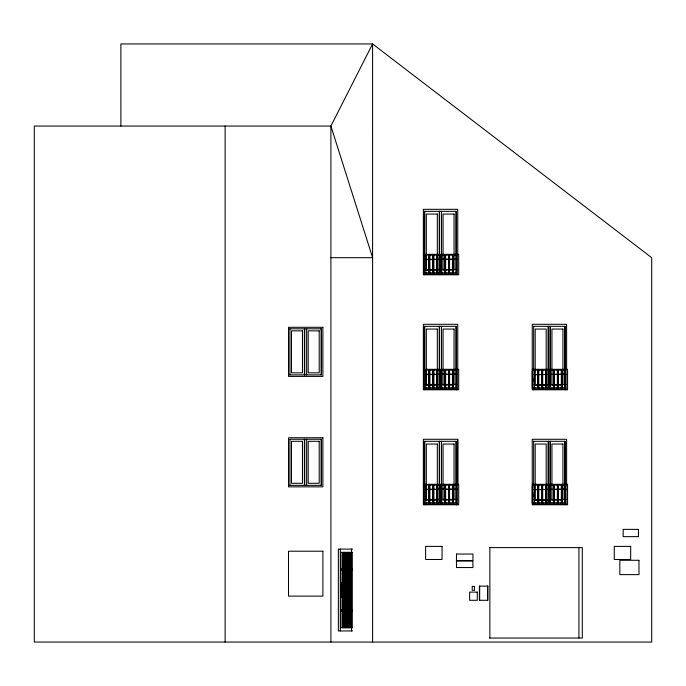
<?xml version="1.0" encoding="UTF-8"?>
<svg xmlns="http://www.w3.org/2000/svg" width="686" height="686" viewBox="0 0 686 686"><rect width="100%" height="100%" fill="white"/><g stroke="black" fill="none" stroke-linecap="round" stroke-linejoin="round"><path stroke-width="1.03" d="M423.373 254.335L458.694 254.335L458.694 274.794L423.373 274.794L423.373 209.324L457.751 209.324L457.751 254.729M423.373 255.972L424.591 255.972M456.593 255.972L456.885 254.335M330.901 257.687L372.609 257.687L330.901 126.061L372.584 43.947L651.7 257.696L651.7 642.053L34.3 642.053L34.3 126.061L330.901 126.061L330.901 642.053M425.311 259.248L457.048 259.248L425.311 259.66M425.311 269.478L457.048 269.478L425.311 269.89M425.474 272.779L439.606 272.779L439.606 211.348M441.149 272.779L456.336 272.779L456.336 211.348L424.42 211.348L424.42 254.772M423.373 273.157L424.591 273.157M425.157 273.98L457.193 273.98L457.193 255.158L425.749 255.158L425.749 273.98M533.288 326.33L565.204 326.33L565.204 387.762L550.018 387.762M289.561 328.808L321.485 328.808L321.485 374.882L289.561 374.882M423.373 369.317L458.694 369.317L458.694 389.777L423.373 389.777L423.373 324.307L457.751 324.307L457.751 369.72M532.242 369.317L567.562 369.317L567.562 389.777L532.242 389.777L532.242 324.307L566.619 324.307L566.619 369.72M534.034 370.14L566.061 370.14L566.061 388.962L534.034 388.962M423.373 370.955L424.591 370.955M532.242 370.955L532.242 388.147M425.311 374.23L457.048 374.23L425.311 374.642M425.311 384.46L457.048 384.46L425.311 384.872M546.202 385.035L535.2 385.035L535.2 329.057L546.202 329.057L546.202 369.188M425.474 387.762L439.606 387.762L439.606 326.33M441.149 387.762L456.336 387.762L456.336 326.33L424.42 326.33L424.42 369.754M533.657 387.762L548.474 387.762L548.474 326.33M423.373 388.147L424.591 388.147M456.593 388.147L456.885 389.777M565.753 388.147L565.461 389.777M425.157 388.962L457.193 388.962L457.193 370.14L425.749 370.14L425.749 388.962M289.561 439.263L321.485 439.263L321.485 485.336L289.561 485.336M457.751 439.289L457.751 484.702L457.751 439.289L423.373 439.289L423.373 504.767L458.694 504.767L458.694 484.307L423.373 484.307M533.288 441.312L565.204 441.312L565.204 502.744L550.018 502.744M532.242 484.307L567.562 484.307L567.562 504.767L532.242 504.767L532.242 439.289L566.619 439.289L566.619 484.702M534.034 485.122L566.061 485.122L566.061 503.944L534.034 503.944M423.373 485.937L424.591 485.937M456.593 485.937L456.885 484.307M532.242 485.937L532.242 503.13M565.753 485.937L565.461 484.307M425.311 489.212L457.048 489.212L425.311 489.624M425.311 499.451L457.048 499.451L425.311 499.854M546.202 500.017L535.2 500.017L535.2 444.039L546.202 444.039L546.202 484.17M425.474 502.744L439.606 502.744L439.606 441.312M441.149 502.744L456.336 502.744L456.336 441.312L424.42 441.312L424.42 484.736M533.657 502.744L548.474 502.744L548.474 441.312M423.373 503.13L424.591 503.13M456.593 503.13L456.885 504.767M565.753 503.13L565.461 504.767M425.157 503.944L457.193 503.944L457.193 485.122L425.749 485.122L425.749 503.944M623.137 529.378L638.486 529.378L638.409 536.641M638.486 536.641L623.137 536.641L623.205 529.378M489.684 547.608L582.303 547.608L582.303 638.04L489.684 638.04M352.527 549.109L338.361 549.109L338.361 630.948L352.527 630.948M352.484 552.384L340.891 552.384L340.891 627.673L352.484 627.673M456.447 554.039L472.946 554.039L472.946 560.591L456.447 560.591L456.516 554.039M639.009 560.29L619.835 560.29L619.835 574.619L639.009 574.619L638.932 560.29M456.447 567.545L472.946 567.545L472.868 561.002L456.447 561.002L456.516 567.545M352.458 568.754L341.276 568.754L341.276 570.392L352.458 570.392M352.458 609.683L341.276 609.683L341.276 611.32L352.458 611.32M120.89 126.061L120.873 43.947L372.584 43.947L372.609 642.053M578.941 547.608L578.941 638.04M565.478 370.14L565.478 388.962M565.478 485.122L565.478 503.944M564.835 326.33L564.835 387.762M564.835 441.312L564.835 502.744M562.357 370.14L562.357 388.962M562.357 485.122L562.357 503.944M561.611 370.14L561.611 388.962M561.611 485.122L561.611 503.944M561.32 370.14L561.32 388.962M561.32 485.122L561.32 503.944M558.43 370.14L558.43 388.962M558.43 485.122L558.43 503.944M558.138 370.14L558.138 388.962M558.138 485.122L558.138 503.944M557.684 370.14L557.684 388.962M557.684 485.122L557.684 503.944M557.384 370.14L557.384 388.962M557.384 485.122L557.384 503.944M554.502 370.14L554.502 388.962M554.502 485.122L554.502 503.944M554.202 370.14L554.202 388.962M554.202 485.122L554.202 503.944M553.748 370.14L553.748 388.962M553.748 485.122L553.748 503.944M553.456 370.14L553.456 388.962M553.456 485.122L553.456 503.944M550.566 370.14L550.566 388.962M550.566 485.122L550.566 503.944M550.386 326.33L550.386 369.754M550.386 441.312L550.386 484.736M550.018 326.33L550.018 369.754M550.018 441.312L550.018 484.736M549.82 370.14L549.82 388.962M549.82 485.122L549.82 503.944M549.529 370.14L549.529 388.962M549.529 485.122L549.529 503.944M548.105 326.33L548.105 387.762M548.105 441.312L548.105 502.744M546.639 370.14L546.639 388.962M546.639 485.122L546.639 503.944M545.885 370.14L545.885 388.962M545.885 485.122L545.885 503.944M545.593 370.14L545.593 388.962M545.593 485.122L545.593 503.944M542.703 370.14L542.703 388.962M542.703 485.122L542.703 503.944M542.412 370.14L542.412 388.962M542.412 485.122L542.412 503.944M541.957 370.14L541.957 388.962M541.957 485.122L541.957 503.944M541.666 370.14L541.666 388.962M541.666 485.122L541.666 503.944M538.776 370.14L538.776 388.962M538.776 485.122L538.776 503.944M538.484 370.14L538.484 388.962M538.484 485.122L538.484 503.944M538.03 370.14L538.03 388.962M538.03 485.122L538.03 503.944M537.73 370.14L537.73 388.962M537.73 485.122L537.73 503.944M534.617 370.14L534.617 388.962M534.617 485.122L534.617 503.944M533.657 326.33L533.657 369.754M533.657 441.312L533.657 484.736M533.116 369.317L533.116 389.777M533.116 484.307L533.116 504.767M489.864 547.608L489.864 638.04M487.575 586.11L487.575 600.301M479.677 586.11L479.677 600.301M456.593 254.335L456.61 273.98M456.61 370.14L456.593 389.777M456.593 484.307L456.593 504.767M455.967 211.348L455.967 272.779M455.967 326.33L455.967 387.762M455.967 441.312L455.967 502.744M453.489 255.158L453.489 273.98M453.489 370.14L453.489 388.962M453.489 485.122L453.489 503.944M453.197 255.158L453.197 273.98M453.197 370.14L453.197 388.962M453.197 485.122L453.197 503.944M452.743 255.158L452.743 273.98M452.743 370.14L452.743 388.962M452.743 485.122L452.743 503.944M452.451 255.158L452.451 273.98M452.451 370.14L452.451 388.962M452.451 485.122L452.451 503.944M449.562 255.158L449.562 273.98M449.562 370.14L449.562 388.962M449.562 485.122L449.562 503.944M449.27 255.158L449.27 273.98M449.27 370.14L449.27 388.962M449.27 485.122L449.27 503.944M448.815 255.158L448.815 273.98M448.815 370.14L448.815 388.962M448.815 485.122L448.815 503.944M448.515 255.158L448.515 273.98M448.515 370.14L448.515 388.962M448.515 485.122L448.515 503.944M445.626 255.158L445.626 273.98M445.626 370.14L445.626 388.962M445.626 485.122L445.626 503.944M444.88 255.158L444.88 273.98M444.88 370.14L444.88 388.962M444.88 485.122L444.88 503.944M444.588 255.158L444.588 273.98M444.588 370.14L444.588 388.962M444.588 485.122L444.588 503.944M441.698 255.158L441.698 273.98M441.698 370.14L441.698 388.962M441.698 485.122L441.698 503.944M441.518 211.348L441.518 272.779M441.518 326.33L441.518 387.762M441.518 441.312L441.518 502.744M440.952 255.158L440.952 273.98M440.952 370.14L440.952 388.962M440.952 485.122L440.952 503.944M440.661 255.158L440.661 273.98M440.661 370.14L440.661 388.962M440.661 485.122L440.661 503.944M439.237 211.348L439.237 272.779M439.237 326.33L439.237 387.762M439.237 441.312L439.237 502.744M437.771 255.158L437.771 273.98M437.771 370.14L437.771 388.962M437.771 485.122L437.771 503.944M437.471 255.158L437.471 273.98M437.471 370.14L437.471 388.962M437.471 485.122L437.471 503.944M437.016 255.158L437.016 273.98M437.016 370.14L437.016 388.962M437.016 485.122L437.016 503.944M436.725 255.158L436.725 273.98M436.725 370.14L436.725 388.962M436.725 485.122L436.725 503.944M433.835 255.158L433.835 273.98M433.835 370.14L433.835 388.962M433.835 485.122L433.835 503.944M433.543 255.158L433.543 273.98M433.543 370.14L433.543 388.962M433.543 485.122L433.543 503.944M433.089 255.158L433.089 273.98M433.089 370.14L433.089 388.962M433.089 485.122L433.089 503.944M432.797 255.158L432.797 273.98M432.797 370.14L432.797 388.962M432.797 485.122L432.797 503.944M429.908 255.158L429.908 273.98M429.908 370.14L429.908 388.962M429.908 485.122L429.908 503.944M429.162 255.158L429.162 273.98M429.162 370.14L429.162 388.962M429.162 485.122L429.162 503.944M428.861 255.158L428.861 273.98M428.861 370.14L428.861 388.962M428.861 485.122L428.861 503.944M424.78 211.348L424.78 254.772M424.78 326.33L424.78 369.754M424.78 441.312L424.78 484.736M424.248 254.335L424.248 274.794M424.248 369.317L424.248 389.777M424.248 484.307L424.248 504.767M423.665 255.972L423.665 273.157M423.665 370.955L423.665 388.147M423.665 485.937L423.665 503.13M351.987 552.384L351.987 627.673M351.695 552.384L351.695 627.673M351.592 549.109L351.592 630.948M351.241 552.384L351.241 568.754M351.241 570.392L351.241 627.673M350.949 552.384L350.949 568.754M350.949 570.392L350.949 627.673M350.477 552.384L350.477 627.673M350.186 552.384L350.186 627.673M349.731 552.384L349.731 568.754M349.731 570.392L349.731 627.673M348.968 552.384L348.968 627.673M348.677 552.384L348.677 627.673M348.222 552.384L348.222 568.754M348.222 570.392L348.222 627.673M347.459 552.384L347.459 627.673M347.167 552.384L347.167 627.673M346.713 552.384L346.713 568.754M346.713 570.392L346.713 627.673M346.421 552.384L346.421 568.754M346.421 570.392L346.421 627.673M345.95 552.384L345.95 627.673M345.658 552.384L345.658 627.673M345.204 552.384L345.204 568.754M345.204 570.392L345.204 627.673M344.912 552.384L344.912 568.754M344.912 570.392L344.912 627.673M344.441 552.384L344.441 627.673M344.149 552.384L344.149 627.673M343.695 552.384L343.695 568.754M343.695 570.392L343.695 627.673M343.403 552.384L343.403 568.754M343.403 570.392L343.403 627.673M342.931 552.384L342.931 627.673M342.64 552.384L342.64 627.673M342.425 552.384L342.425 627.673M342.04 609.683L342.04 611.32M340.316 549.109L340.316 630.948M321.117 328.808L321.117 374.882M321.117 439.263L321.117 485.336M306.659 328.808L306.659 374.882M306.659 439.263L306.659 485.336M304.747 328.808L304.747 374.882M304.747 439.263L304.747 485.336M304.387 328.808L304.387 374.882M304.387 439.263L304.387 485.336M289.929 328.808L289.929 374.882M289.929 439.263L289.929 485.336M225.119 126.061L225.119 642.053M437.325 214.075L426.323 214.075L426.323 270.052L437.325 270.052L437.325 214.075M454.063 214.075L443.062 214.075L443.062 270.052L454.063 270.052L454.063 214.075M322.892 327.299L288.514 327.299L288.514 376.4L322.892 376.4L322.892 327.299M437.325 329.057L426.323 329.057L426.323 385.035L437.325 385.035L437.325 329.057M454.063 329.057L443.062 329.057L443.062 385.035L454.063 385.035L454.063 329.057M562.932 329.057L551.93 329.057L551.93 385.035L562.932 385.035L562.932 329.057M302.475 330.858L291.473 330.858L291.473 372.841L302.475 372.841L302.475 330.858M319.204 330.858L308.203 330.858L308.203 372.841L319.204 372.841L319.204 330.858M565.916 374.23L534.18 374.642L565.916 374.23M534.471 377.712L534.18 381.39L534.471 377.712M565.916 384.46L534.18 384.872L565.916 384.46M322.892 437.745L288.514 437.745L288.514 486.846L322.892 486.846L322.892 437.745M302.475 441.304L291.473 441.304L291.473 483.287L302.475 483.287L302.475 441.304M319.204 441.304L308.203 441.304L308.203 483.287L319.204 483.287L319.204 441.304M437.325 444.039L426.323 444.039L426.323 500.017L437.325 500.017L437.325 444.039M454.063 444.039L443.062 444.039L443.062 500.017L454.063 500.017L454.063 444.039M562.932 444.039L551.93 444.039L551.93 500.017L562.932 500.017L562.932 444.039M565.916 489.212L534.18 489.624L565.916 489.212M534.471 492.694L534.18 496.381L534.471 492.694M565.916 499.451L534.18 499.854L565.916 499.451M442.041 546.382L425.62 546.382L425.62 559.476L442.041 559.476L442.041 546.382M630.691 546.382L614.27 546.382L614.27 559.476L630.691 559.476L630.691 546.382M322.892 551.21L288.514 551.21L288.514 596.117L322.892 596.117L322.892 551.21M342.04 582.671L341.276 582.671L341.276 597.403L342.04 597.403L342.04 582.671M487.866 586.11L479.385 586.11L479.385 600.301L487.866 600.301L487.866 586.11M474.463 586.401L472.208 586.401L472.208 590.32L474.463 590.32L474.463 586.401M477.276 592.121L469.636 592.121L469.636 600.301L477.276 600.301L477.276 592.121"/></g></svg>
